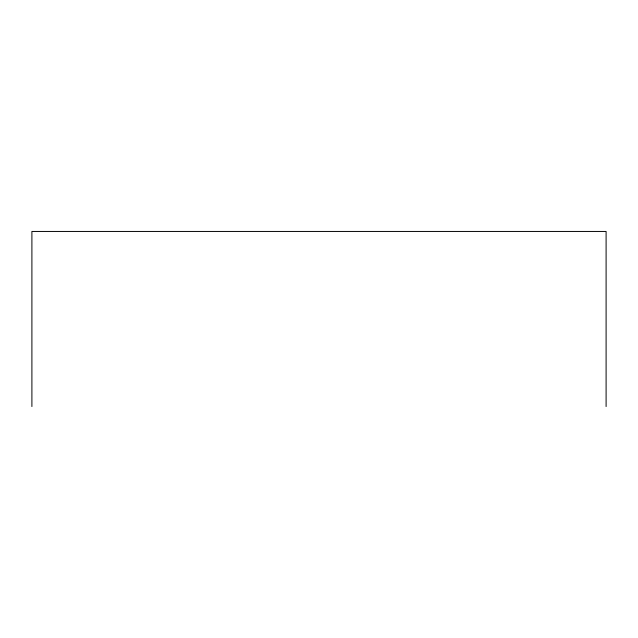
<?xml version="1.0" encoding="UTF-8"?>
<svg xmlns="http://www.w3.org/2000/svg" width="638" height="638" viewBox="0 0 638 638"><rect width="100%" height="100%" fill="white"/><g stroke="black" fill="none" stroke-linecap="round" stroke-linejoin="round"><path stroke-width="0.96" d="M606.1 406.55L606.1 231.45L31.9 231.45L31.9 406.55"/></g></svg>
